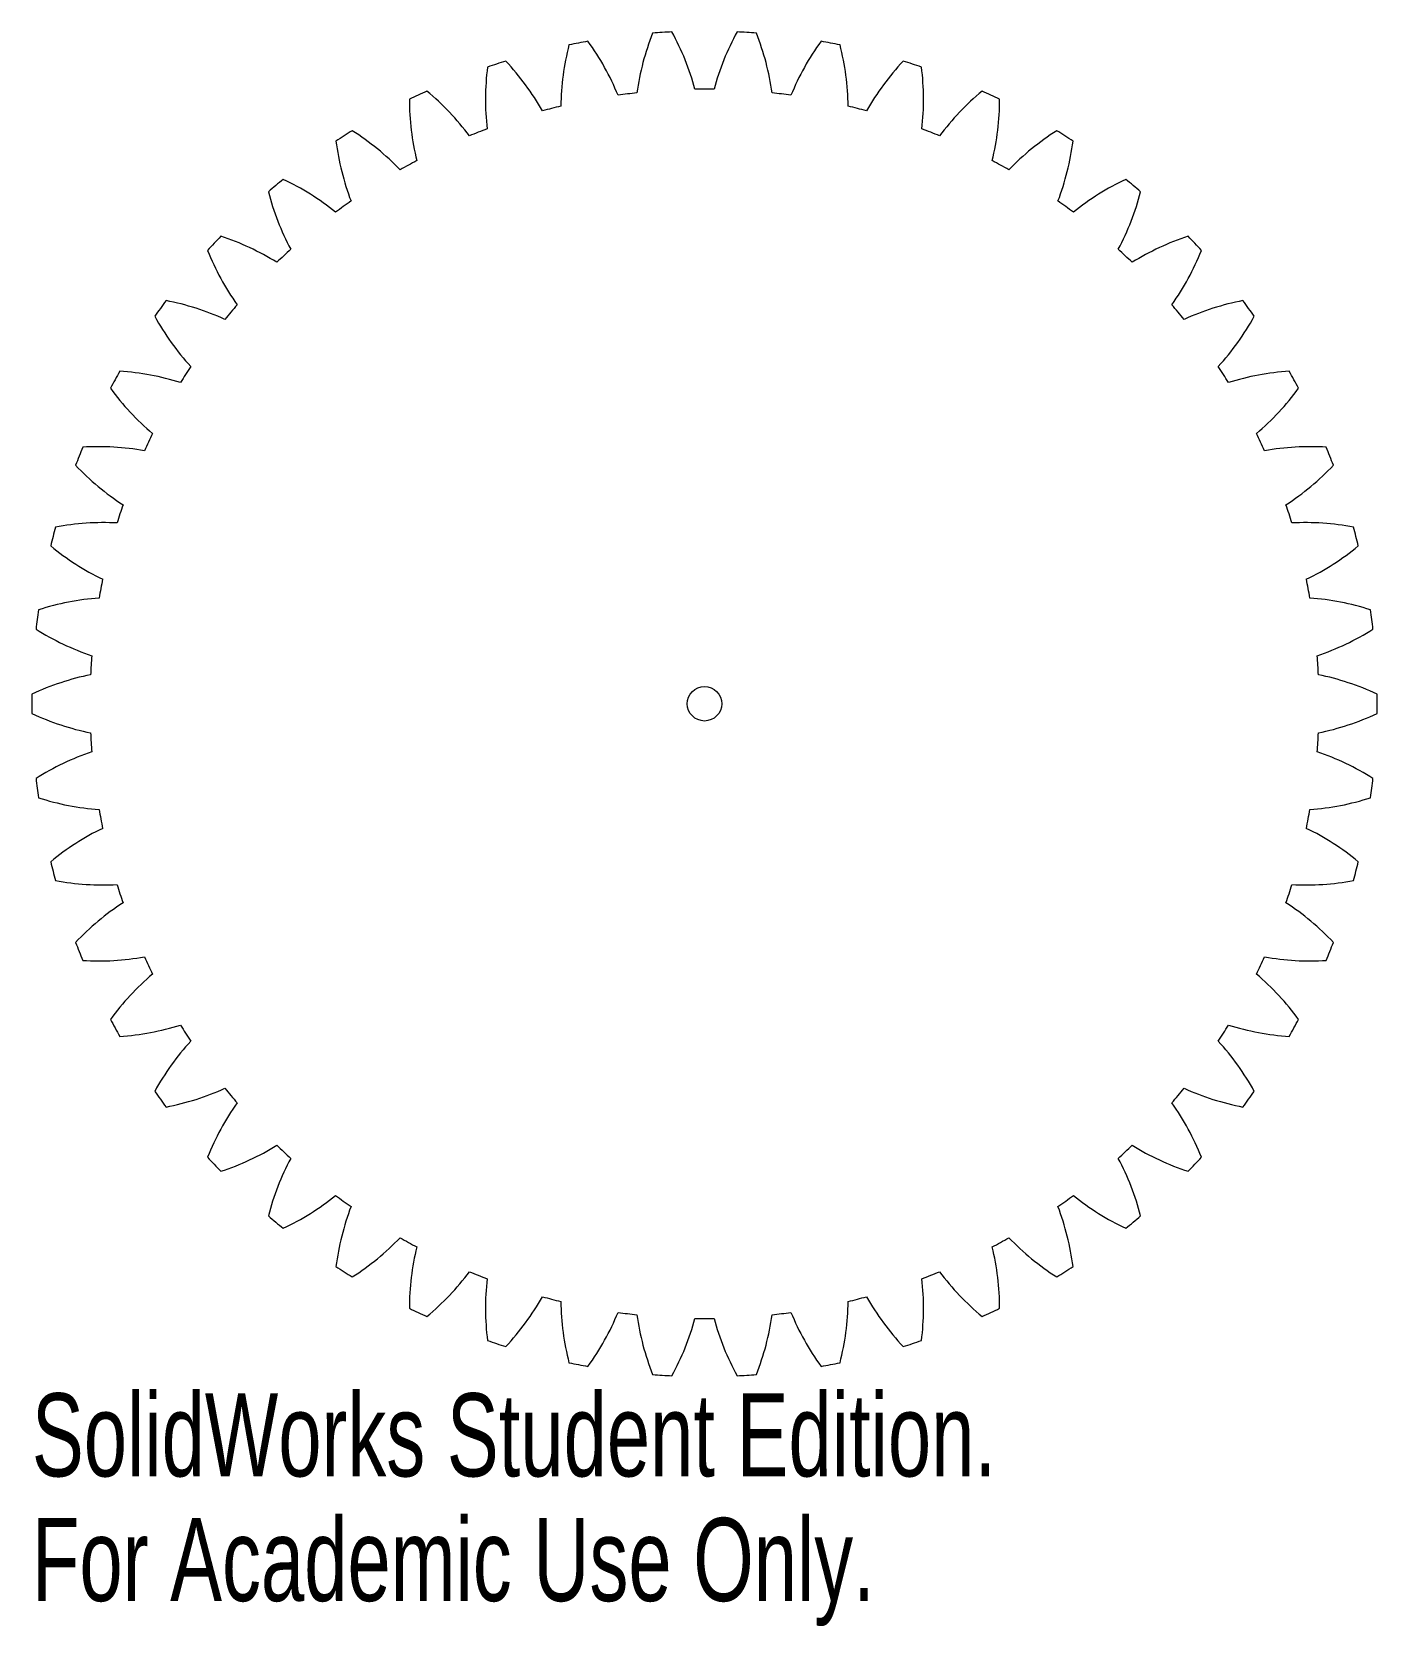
# Model space of a CAD drawing. Header units: millimetres. Extents: x -39.1 to 39.1, y -53.6 to 39.1.
import ezdxf

# ---------------------------------------------------------------- set-up
doc = ezdxf.new("R2010")
doc.units = ezdxf.units.MM
doc.styles.add('SLDTEXTSTYLE0', font='TXT', dxfattribs={"width": 0.7})

msp = doc.modelspace()

# ---------------------------------------------------------------- linework, layer by layer
at = {"color": 7, "linetype": 'Continuous', "lineweight": 15}
msp.add_circle((0, 0), 1, dxfattribs=at)
for centre, radius, start, end in [((11.052, 33.46), 15.125, 158.48084, 172.12636), ((0, 0), 39.125, 92.77541, 94.42459), ((-15.159, 31.811), 15.125, 15.07364, 28.71916), ((15.159, 31.811), 15.125, 151.28084, 164.92636), ((0, 0), 39.125, 85.57541, 87.22459), ((-11.052, 33.46), 15.125, 7.87364, 21.51916), ((6.771, 34.582), 15.125, 165.68084, 179.32636), ((0, 0), 39.125, 99.97541, 101.62459), ((-19.026, 29.661), 15.125, 22.27364, 35.91916), ((19.026, 29.661), 15.125, 144.08084, 157.72636), ((0, 0), 39.125, 78.37541, 80.02459), ((-6.771, 34.582), 15.125, 0.67364, 14.31916), ((0, 0), 39.125, 107.17541, 108.82459), ((-22.594, 27.042), 15.125, 29.47364, 43.11916), ((22.594, 27.042), 15.125, 136.88084, 150.52636), ((0, 0), 39.125, 71.17541, 72.82459), ((2.384, 35.158), 15.125, 172.88084, 186.52636), ((-2.384, 35.158), 15.125, 353.47364, 7.11916), ((0, 0), 39.125, 114.37541, 116.02459), ((-25.805, 23.997), 15.125, 36.67364, 50.31916), ((0, 0), 35.749, 96.31158, 98.08842), ((0, 0), 35.749, 89.11158, 90.88842), ((0, 0), 35.749, 81.91158, 83.68842), ((25.805, 23.997), 15.125, 129.68084, 143.32636), ((0, 0), 39.125, 63.97541, 65.62459), ((-2.041, 35.179), 15.125, 180.08084, 193.72636), ((0, 0), 35.749, 103.51158, 105.28842), ((0, 0), 35.749, 74.71158, 76.48842), ((2.041, 35.179), 15.125, 346.27364, 359.91916), ((0, 0), 35.749, 110.71158, 112.48842), ((0, 0), 35.749, 67.51158, 69.28842), ((0, 0), 39.125, 121.57541, 123.22459), ((-6.434, 34.646), 15.125, 187.28084, 200.92636), ((-28.609, 20.574), 15.125, 43.87364, 57.51916), ((28.609, 20.574), 15.125, 122.48084, 136.12636), ((0, 0), 39.125, 56.77541, 58.42459), ((6.434, 34.646), 15.125, 339.07364, 352.71916), ((0, 0), 35.749, 117.91158, 119.68842), ((0, 0), 35.749, 60.31158, 62.08842), ((0, 0), 39.125, 128.77541, 130.42459), ((-10.726, 33.566), 15.125, 194.48084, 208.12636), ((-30.962, 16.826), 15.125, 51.07364, 64.71916), ((30.962, 16.826), 15.125, 115.28084, 128.92636), ((10.726, 33.566), 15.125, 331.87364, 345.51916), ((0, 0), 39.125, 49.57541, 51.22459), ((0, 0), 35.749, 125.11158, 126.88842), ((0, 0), 35.749, 53.11158, 54.88842), ((0, 0), 39.125, 135.97541, 137.62459), ((-32.827, 12.812), 15.125, 58.27364, 71.91916), ((32.827, 12.812), 15.125, 108.08084, 121.72636), ((0, 0), 39.125, 42.37541, 44.02459), ((-14.848, 31.957), 15.125, 201.68084, 215.32636), ((0, 0), 35.749, 132.31158, 134.08842), ((0, 0), 35.749, 45.91158, 47.68842), ((14.848, 31.957), 15.125, 324.67364, 338.31916), ((0, 0), 39.125, 143.17541, 144.82459), ((-34.174, 8.597), 15.125, 65.47364, 79.11916), ((0, 0), 35.749, 139.51158, 141.28842), ((0, 0), 35.749, 38.71158, 40.48842), ((34.174, 8.597), 15.125, 100.88084, 114.52636), ((0, 0), 39.125, 35.17541, 36.82459), ((-18.737, 29.844), 15.125, 208.88084, 222.52636), ((18.737, 29.844), 15.125, 317.47364, 331.11916), ((0, 0), 35.749, 146.71158, 148.48842), ((0, 0), 35.749, 31.51158, 33.28842), ((0, 0), 39.125, 150.37541, 152.02459), ((-34.982, 4.246), 15.125, 72.67364, 86.31916), ((34.982, 4.246), 15.125, 93.68084, 107.32636), ((0, 0), 39.125, 27.97541, 29.62459), ((-22.329, 27.261), 15.125, 216.08084, 229.72636), ((22.329, 27.261), 15.125, 310.27364, 323.91916), ((0, 0), 39.125, 157.57541, 159.22459), ((-35.238, -0.172), 15.125, 79.87364, 93.51916), ((0, 0), 35.749, 153.91158, 155.68842), ((0, 0), 35.749, 24.31158, 26.08842), ((35.238, -0.172), 15.125, 86.48084, 100.12636), ((0, 0), 39.125, 20.77541, 22.42459), ((-25.57, 24.247), 15.125, 223.28084, 236.92636), ((25.57, 24.247), 15.125, 303.07364, 316.71916), ((0, 0), 35.749, 161.11158, 162.88842), ((0, 0), 35.749, 17.11158, 18.88842), ((0, 0), 39.125, 164.77541, 166.42459), ((-34.939, -4.587), 15.125, 87.07364, 100.71916), ((34.939, -4.587), 15.125, 79.28084, 92.92636), ((0, 0), 39.125, 13.57541, 15.22459), ((-28.407, 20.851), 15.125, 230.48084, 244.12636), ((28.407, 20.851), 15.125, 295.87364, 309.51916), ((0, 0), 35.749, 168.31158, 170.08842), ((0, 0), 35.749, 9.91158, 11.68842), ((-34.088, -8.93), 15.125, 94.27364, 107.91916), ((34.088, -8.93), 15.125, 72.08084, 85.72636), ((0, 0), 39.125, 171.97541, 173.62459), ((0, 0), 39.125, 6.37541, 8.02459), ((-30.797, 17.126), 15.125, 237.68084, 251.32636), ((30.797, 17.126), 15.125, 288.67364, 302.31916), ((0, 0), 35.749, 175.51158, 177.28842), ((0, 0), 35.749, 2.71158, 4.48842), ((-32.7, -13.132), 15.125, 101.47364, 115.11916), ((32.7, -13.132), 15.125, 64.88084, 78.52636), ((0, 0), 39.125, 179.17541, 180.82459), ((0, 0), 39.125, 359.17541, 0.82459), ((-32.7, 13.132), 15.125, 244.88084, 258.52636), ((32.7, 13.132), 15.125, 281.47364, 295.11916), ((0, 0), 35.749, 182.71158, 184.48842), ((0, 0), 35.749, 355.51158, 357.28842), ((-30.797, -17.126), 15.125, 108.67364, 122.31916), ((30.797, -17.126), 15.125, 57.68084, 71.32636), ((0, 0), 39.125, 186.37541, 188.02459), ((0, 0), 39.125, 351.97541, 353.62459), ((-34.088, 8.93), 15.125, 252.08084, 265.72636), ((34.088, 8.93), 15.125, 274.27364, 287.91916), ((0, 0), 35.749, 189.91158, 191.68842), ((0, 0), 35.749, 348.31158, 350.08842), ((-28.407, -20.851), 15.125, 115.87364, 129.51916), ((28.407, -20.851), 15.125, 50.48084, 64.12636), ((0, 0), 39.125, 193.57541, 195.22459), ((0, 0), 39.125, 344.77541, 346.42459), ((-34.939, 4.587), 15.125, 259.28084, 272.92636), ((0, 0), 35.749, 197.11158, 198.88842), ((0, 0), 35.749, 341.11158, 342.88842), ((34.939, 4.587), 15.125, 267.07364, 280.71916), ((-25.57, -24.247), 15.125, 123.07364, 136.71916), ((25.57, -24.247), 15.125, 43.28084, 56.92636), ((0, 0), 39.125, 200.77541, 202.42459), ((0, 0), 39.125, 337.57541, 339.22459), ((-35.238, 0.172), 15.125, 266.48084, 280.12636), ((0, 0), 35.749, 204.31158, 206.08842), ((0, 0), 35.749, 333.91158, 335.68842), ((35.238, 0.172), 15.125, 259.87364, 273.51916), ((-22.329, -27.261), 15.125, 130.27364, 143.91916), ((22.329, -27.261), 15.125, 36.08084, 49.72636), ((0, 0), 39.125, 207.97541, 209.62459), ((0, 0), 39.125, 330.37541, 332.02459), ((-34.982, -4.246), 15.125, 273.68084, 287.32636), ((0, 0), 35.749, 211.51158, 213.28842), ((0, 0), 35.749, 326.71158, 328.48842), ((34.982, -4.246), 15.125, 252.67364, 266.31916), ((-18.737, -29.844), 15.125, 137.47364, 151.11916), ((18.737, -29.844), 15.125, 28.88084, 42.52636), ((0, 0), 39.125, 215.17541, 216.82459), ((-34.174, -8.597), 15.125, 280.88084, 294.52636), ((0, 0), 35.749, 218.71158, 220.48842), ((0, 0), 35.749, 319.51158, 321.28842), ((34.174, -8.597), 15.125, 245.47364, 259.11916), ((0, 0), 39.125, 323.17541, 324.82459), ((-14.848, -31.957), 15.125, 144.67364, 158.31916), ((14.848, -31.957), 15.125, 21.68084, 35.32636), ((-32.827, -12.812), 15.125, 288.08084, 301.72636), ((0, 0), 35.749, 225.91158, 227.68842), ((0, 0), 35.749, 312.31158, 314.08842), ((32.827, -12.812), 15.125, 238.27364, 251.91916), ((0, 0), 39.125, 222.37541, 224.02459), ((-10.726, -33.566), 15.125, 151.87364, 165.51916), ((10.726, -33.566), 15.125, 14.48084, 28.12636), ((0, 0), 39.125, 315.97541, 317.62459), ((-30.962, -16.826), 15.125, 295.28084, 308.92636), ((0, 0), 35.749, 233.11158, 234.88842), ((0, 0), 35.749, 305.11158, 306.88842), ((30.962, -16.826), 15.125, 231.07364, 244.71916), ((-6.434, -34.646), 15.125, 159.07364, 172.71916), ((6.434, -34.646), 15.125, 7.28084, 20.92636), ((0, 0), 39.125, 229.57541, 231.22459), ((0, 0), 39.125, 308.77541, 310.42459), ((-28.609, -20.574), 15.125, 302.48084, 316.12636), ((0, 0), 35.749, 240.31158, 242.08842), ((0, 0), 35.749, 297.91158, 299.68842), ((28.609, -20.574), 15.125, 223.87364, 237.51916), ((-2.041, -35.179), 15.125, 166.27364, 179.91916), ((2.041, -35.179), 15.125, 0.08084, 13.72636), ((0, 0), 39.125, 236.77541, 238.42459), ((-25.805, -23.997), 15.125, 309.68084, 323.32636), ((0, 0), 35.749, 247.51158, 249.28842), ((0, 0), 35.749, 290.71158, 292.48842), ((25.805, -23.997), 15.125, 216.67364, 230.31916), ((0, 0), 39.125, 301.57541, 303.22459), ((2.384, -35.158), 15.125, 173.47364, 187.11916), ((-2.384, -35.158), 15.125, 352.88084, 6.52636), ((0, 0), 39.125, 243.97541, 245.62459), ((-22.594, -27.042), 15.125, 316.88084, 330.52636), ((0, 0), 35.749, 254.71158, 256.48842), ((6.771, -34.582), 15.125, 180.67364, 194.31916), ((-6.771, -34.582), 15.125, 345.68084, 359.32636), ((0, 0), 35.749, 283.51158, 285.28842), ((22.594, -27.042), 15.125, 209.47364, 223.11916), ((0, 0), 39.125, 294.37541, 296.02459), ((-19.026, -29.661), 15.125, 324.08084, 337.72636), ((0, 0), 35.749, 261.91158, 263.68842), ((11.052, -33.46), 15.125, 187.87364, 201.51916), ((-15.159, -31.811), 15.125, 331.28084, 344.92636), ((0, 0), 35.749, 269.11158, 270.88842), ((15.159, -31.811), 15.125, 195.07364, 208.71916), ((-11.052, -33.46), 15.125, 338.48084, 352.12636), ((0, 0), 35.749, 276.31158, 278.08842), ((19.026, -29.661), 15.125, 202.27364, 215.91916), ((0, 0), 39.125, 251.17541, 252.82459), ((0, 0), 39.125, 287.17541, 288.82459), ((0, 0), 39.125, 258.37541, 260.02459), ((0, 0), 39.125, 279.97541, 281.62459), ((0, 0), 39.125, 265.57541, 267.22459), ((0, 0), 39.125, 272.77541, 274.42459)]:
    msp.add_arc(centre, radius, start, end, dxfattribs=at)

# ---------------------------------------------------------------- texts
at = {"color": 7, "linetype": 'Continuous', "char_height": 4.83362, "attachment_point": 1, "style": 'SLDTEXTSTYLE0'}
for s, insert in [('SolidWorks Student Edition.', (-39.125, -40.099)), ('For Academic Use Only.', (-39.125, -47.349))]:
    msp.add_mtext(s, dxfattribs=dict(at, insert=insert))

doc.saveas('drawing.dxf')
